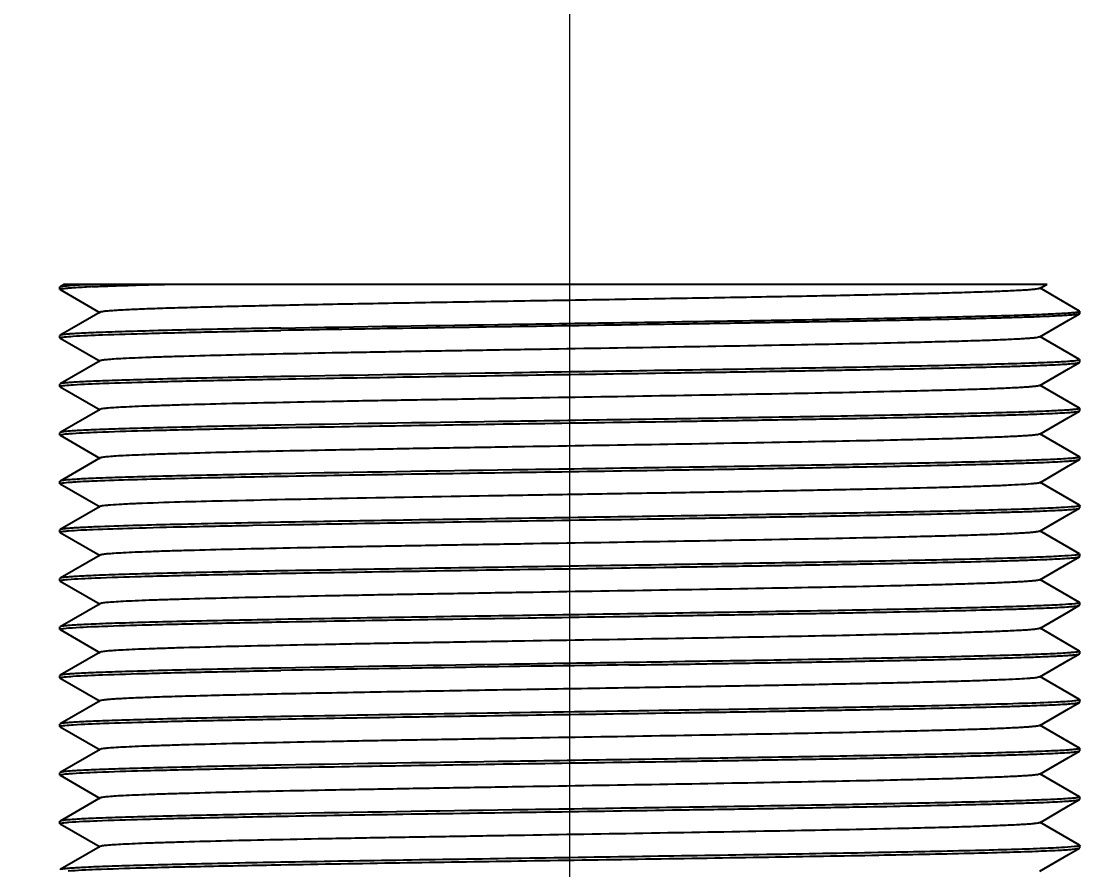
# Model space of a CAD drawing. Header units: millimetres. Extents: x 1122 to 9824, y -1894 to 216.
# Drawn here: x 9041.09 to 9062.88, y 112.26 to 129.73 of the extents above; entities that cross this region are included whole.
import ezdxf

# ---------------------------------------------------------------- set-up
doc = ezdxf.new("R2010")
doc.units = ezdxf.units.MM
doc.header["$LTSCALE"] = 40
doc.layers.add('DEF_LAYER_AXIS', color=7, linetype='Continuous')
doc.styles.add('DLB3013-CR2S_시공도$0$Daelim Dimension', font='')
doc.styles.get('DLB3013-CR2S_시공도$0$Daelim Dimension').set_extended_font_data('나눔고딕')
doc.dimstyles.new('DLB3013-CR2S_시공도$0$DEFAULT', dxfattribs={"dimscale": 2, "dimtxt": 2, "dimasz": 2, "dimexe": 0, "dimexo": 2, "dimgap": 1, "dimtad": 1, "dimdec": 1, "dimzin": 9, "dimdsep": 46, "dimtxsty": 'DLB3013-CR2S_시공도$0$Daelim Dimension', "dimcen": 0.5, "dimclrd": 252, "dimclre": 252, "dimclrt": 3, "dimadec": 1, "dimazin": 0, "dimtfac": 1, "dimtdec": 1, "dimtix": 1, "dimtmove": 0, "dimatfit": 3, "dimfxl": 1, "dimtolj": 1, "dimtzin": 1, "dimlwd": 9, "dimlwe": 9, "dimarcsym": 0})

# ---------------------------------------------------------------- blocks, each defined once
blk = doc.blocks.new('*D12')
at = {"color": 5, "lineweight": 9, "ltscale": 0.5, "transparency": 16777216}
for p, q in [((8880.08, 106.816), (8880.08, 151.352)), ((9052.384, 106.816), (9052.384, 151.352)), ((9043.384, 149.352), (8889.08, 149.352))]:
    blk.add_line(p, q, dxfattribs=at)
at = {"color": 5, "ltscale": 0.5, "transparency": 16777216}
for points in [[(8889.08, 150.852), (8889.08, 147.852), (8880.08, 149.352)], [(9043.384, 150.852), (9043.384, 147.852), (9052.384, 149.352)]]:
    blk.add_solid(points, dxfattribs=at)
at = {"layer": 'Defpoints', "color": 0, "ltscale": 0.5, "transparency": 16777216}
for p in [(8880.08, 149.352), (8880.08, 102.816), (9052.384, 102.816)]:
    blk.add_point(p, dxfattribs=at)
at = {"color": 7, "ltscale": 0.5, "transparency": 16777216, "insert": (8966.232, 156.796), "char_height": 10, "attachment_point": 5, "style": 'DLB3013-CR2S_시공도$0$Daelim Dimension'}
blk.add_mtext('\\A1;150~210', dxfattribs=at)

msp = doc.modelspace()

# ---------------------------------------------------------------- linework, layer by layer
at = {"color": 7, "linetype": 'Continuous'}
for p, q in [((9041.884, 124.258), (9041.888, 124.263)), ((9041.981, 124.316), (9041.888, 124.263)), ((9041.981, 124.316), (9062.209, 124.316)), ((9062.058, 124.229), (9062.209, 124.316)), ((9041.888, 124.204), (9041.884, 124.208)), ((9041.888, 124.204), (9042.711, 123.729)), ((9062.881, 123.763), (9062.058, 124.238)), ((9042.711, 123.738), (9042.13, 123.402)), ((9062.653, 123.573), (9062.881, 123.704)), ((9062.884, 123.758), (9062.881, 123.763)), ((9062.884, 123.708), (9062.881, 123.704)), ((9062.884, 123.757), (9062.884, 123.758)), ((9062.884, 123.757), (9062.884, 123.757)), ((9042.13, 123.402), (9041.888, 123.263)), ((9062.058, 123.229), (9062.653, 123.573)), ((9041.888, 123.263), (9041.884, 123.258)), ((9041.888, 123.204), (9041.884, 123.208)), ((9041.888, 123.204), (9042.711, 122.729)), ((9062.881, 122.763), (9062.058, 123.238)), ((9042.711, 122.738), (9041.888, 122.263)), ((9062.881, 122.763), (9062.884, 122.758)), ((9062.884, 122.758), (9062.884, 122.757)), ((9062.884, 122.757), (9062.884, 122.757)), ((9062.058, 122.229), (9062.653, 122.573)), ((9062.653, 122.573), (9062.881, 122.704)), ((9062.881, 122.704), (9062.884, 122.708)), ((9041.888, 122.263), (9041.884, 122.258)), ((9041.888, 122.204), (9041.884, 122.208)), ((9041.888, 122.204), (9042.711, 121.729)), ((9062.881, 121.763), (9062.058, 122.238)), ((9042.711, 121.738), (9041.888, 121.263)), ((9062.653, 121.573), (9062.881, 121.704)), ((9062.881, 121.763), (9062.884, 121.758)), ((9062.881, 121.704), (9062.884, 121.708)), ((9062.884, 121.758), (9062.884, 121.757)), ((9062.884, 121.757), (9062.884, 121.757)), ((9062.058, 121.229), (9062.653, 121.573)), ((9041.888, 121.263), (9041.884, 121.258)), ((9041.884, 121.208), (9041.885, 121.21)), ((9041.888, 121.204), (9041.884, 121.208)), ((9041.885, 121.21), (9041.885, 121.21)), ((9041.888, 121.204), (9042.711, 120.729)), ((9062.881, 120.763), (9062.058, 121.238)), ((9062.881, 120.763), (9062.884, 120.758)), ((9062.884, 120.758), (9062.884, 120.757)), ((9062.884, 120.757), (9062.884, 120.757)), ((9042.711, 120.738), (9041.888, 120.263)), ((9062.058, 120.229), (9062.653, 120.573)), ((9062.653, 120.573), (9062.881, 120.704)), ((9062.881, 120.704), (9062.884, 120.708)), ((9041.888, 120.263), (9041.884, 120.258)), ((9041.888, 120.204), (9041.884, 120.208)), ((9041.888, 120.204), (9042.711, 119.729)), ((9062.881, 119.763), (9062.058, 120.238)), ((9042.711, 119.738), (9041.888, 119.263)), ((9062.653, 119.573), (9062.881, 119.704)), ((9062.881, 119.763), (9062.884, 119.758)), ((9062.881, 119.704), (9062.884, 119.708)), ((9062.058, 119.229), (9062.653, 119.573)), ((9041.888, 119.263), (9041.884, 119.258)), ((9045.856, 119.352), (9046.437, 119.363)), ((9062.881, 118.763), (9062.058, 119.238)), ((9041.884, 119.208), (9041.885, 119.21)), ((9041.888, 119.204), (9041.884, 119.208)), ((9041.885, 119.21), (9041.885, 119.21)), ((9041.888, 119.204), (9042.711, 118.729)), ((9042.711, 118.738), (9041.888, 118.263)), ((9062.653, 118.573), (9062.881, 118.704)), ((9062.881, 118.763), (9062.884, 118.758)), ((9062.881, 118.704), (9062.884, 118.708)), ((9062.058, 118.229), (9062.653, 118.573)), ((9041.888, 118.263), (9041.884, 118.258)), ((9041.888, 118.204), (9041.884, 118.208)), ((9041.885, 118.21), (9041.885, 118.211)), ((9041.888, 118.204), (9042.711, 117.729)), ((9062.881, 117.763), (9062.058, 118.238)), ((9042.711, 117.738), (9041.888, 117.263)), ((9062.653, 117.573), (9062.881, 117.704)), ((9062.881, 117.763), (9062.884, 117.758)), ((9062.881, 117.704), (9062.884, 117.708)), ((9062.058, 117.229), (9062.653, 117.573)), ((9041.888, 117.263), (9041.884, 117.258)), ((9041.888, 117.204), (9041.884, 117.208)), ((9041.888, 117.204), (9042.711, 116.729)), ((9062.881, 116.763), (9062.058, 117.238)), ((9042.711, 116.738), (9041.888, 116.263)), ((9062.653, 116.573), (9062.881, 116.704)), ((9062.881, 116.763), (9062.884, 116.758)), ((9062.881, 116.704), (9062.884, 116.708)), ((9062.884, 116.758), (9062.884, 116.757)), ((9062.884, 116.757), (9062.884, 116.757)), ((9062.058, 116.229), (9062.653, 116.573)), ((9041.888, 116.263), (9041.884, 116.258)), ((9041.888, 116.204), (9041.884, 116.208)), ((9041.888, 116.204), (9042.711, 115.729)), ((9062.881, 115.763), (9062.058, 116.238)), ((9062.881, 115.763), (9062.884, 115.758)), ((9042.711, 115.738), (9041.888, 115.263)), ((9062.058, 115.229), (9062.653, 115.573)), ((9062.653, 115.573), (9062.881, 115.704)), ((9062.881, 115.704), (9062.884, 115.708)), ((9041.888, 115.263), (9041.884, 115.258)), ((9041.888, 115.204), (9041.884, 115.208)), ((9041.888, 115.204), (9042.711, 114.729)), ((9062.881, 114.763), (9062.058, 115.238)), ((9042.711, 114.738), (9041.888, 114.263)), ((9062.653, 114.573), (9062.881, 114.704)), ((9062.881, 114.763), (9062.884, 114.758)), ((9062.881, 114.704), (9062.884, 114.708)), ((9062.884, 114.758), (9062.884, 114.757)), ((9062.884, 114.757), (9062.884, 114.757)), ((9062.058, 114.229), (9062.653, 114.573)), ((9041.888, 114.263), (9041.884, 114.258)), ((9062.881, 113.763), (9062.058, 114.238)), ((9041.884, 114.208), (9041.885, 114.21)), ((9041.888, 114.204), (9041.884, 114.208)), ((9041.885, 114.21), (9041.885, 114.21)), ((9041.888, 114.204), (9042.711, 113.729)), ((9042.711, 113.738), (9041.888, 113.263)), ((9062.058, 113.229), (9062.653, 113.573)), ((9062.653, 113.573), (9062.881, 113.704)), ((9062.881, 113.763), (9062.884, 113.758)), ((9062.882, 113.755), (9062.881, 113.754)), ((9062.881, 113.704), (9062.884, 113.708)), ((9041.888, 113.263), (9041.884, 113.258)), ((9041.884, 113.208), (9041.885, 113.21)), ((9041.888, 113.204), (9041.884, 113.208)), ((9041.885, 113.21), (9041.885, 113.21)), ((9041.888, 113.204), (9042.711, 112.729)), ((9062.881, 112.763), (9062.058, 113.238)), ((9042.711, 112.738), (9041.888, 112.263)), ((9062.653, 112.573), (9062.881, 112.704)), ((9062.736, 112.682), (9062.881, 112.704)), ((9062.881, 112.763), (9062.884, 112.758)), ((9062.881, 112.704), (9062.884, 112.708)), ((9062.058, 112.229), (9062.653, 112.573)), ((9041.888, 112.263), (9041.884, 112.258))]:
    msp.add_line(p, q, dxfattribs=at)
for centre, radius, start, end in [((9043.711, 97.327), 26.963, 92.4689, 92.7153), ((9080.261, -1778.808), 1895.473, 90.805971, 91.022469), ((9104.433, -3294.562), 3410.468, 90.854057, 90.974382)]:
    msp.add_arc(centre, radius, start, end, dxfattribs=at)
for points, knots in [([(9041.888, 124.263), (9041.894, 124.266), (9041.915, 124.271), (9041.954, 124.277), (9042.013, 124.283), (9042.127, 124.293), (9042.315, 124.305), (9042.478, 124.312), (9042.571, 124.316)], [0, 0, 0, 0, 0.032065, 0.090565, 0.175884, 0.288073, 0.592111, 1, 1, 1, 1]), ([(9042.005, 124.233), (9042.031, 124.235), (9042.174, 124.247), (9042.317, 124.255), (9042.434, 124.26)], [0, 0, 0, 0, 0.183303, 1, 1, 1, 1]), ([(9042.55, 124.265), (9042.658, 124.27), (9043.21, 124.291), (9043.762, 124.306), (9044.205, 124.316)], [0, 0, 0, 0, 0.196507, 1, 1, 1, 1]), ([(9041.884, 124.208), (9041.884, 124.212), (9041.898, 124.217), (9041.918, 124.222), (9041.958, 124.228), (9041.988, 124.231), (9042.005, 124.233)], [0, 0, 0, 0, 0.077932, 0.26649, 0.573478, 1, 1, 1, 1]), ([(9062.058, 124.229), (9062.05, 124.225), (9062.026, 124.22), (9061.979, 124.212), (9061.91, 124.205), (9061.819, 124.197), (9061.705, 124.19), (9061.511, 124.179), (9061.217, 124.166), (9060.802, 124.151), (9060.309, 124.136), (9059.743, 124.121), (9059.108, 124.105), (9058.411, 124.09), (9057.376, 124.069), (9055.979, 124.044), (9054.216, 124.013), (9052.384, 123.983), (9050.553, 123.953), (9048.79, 123.923), (9047.393, 123.897), (9046.358, 123.877), (9045.661, 123.861), (9045.026, 123.846), (9044.46, 123.831), (9043.967, 123.816), (9043.552, 123.801), (9043.257, 123.788), (9043.064, 123.777), (9042.95, 123.769), (9042.859, 123.762), (9042.79, 123.755), (9042.743, 123.747), (9042.719, 123.742), (9042.711, 123.738)], [0, 0, 0, 0, 0.001325, 0.003782, 0.007381, 0.012116, 0.017981, 0.024965, 0.042217, 0.063714, 0.08926, 0.118616, 0.151512, 0.187642, 0.226672, 0.311955, 0.404203, 0.500001, 0.595798, 0.688046, 0.773329, 0.81236, 0.848488, 0.881385, 0.91074, 0.936287, 0.957783, 0.975036, 0.982019, 0.987883, 0.99262, 0.996219, 0.998675, 1, 1, 1, 1]), ([(9046.437, 123.413), (9048.026, 123.442), (9050.47, 123.479), (9053.74, 123.529), (9056.172, 123.567), (9058.378, 123.604), (9060.227, 123.641), (9061.491, 123.673), (9062.244, 123.702), (9062.526, 123.716), (9062.643, 123.724)], [0, 0, 0, 0, 0.294141, 0.452306, 0.605382, 0.74425, 0.860635, 0.947608, 0.978369, 1, 1, 1, 1]), ([(9062.881, 123.704), (9062.876, 123.701), (9062.862, 123.698), (9062.818, 123.689), (9062.734, 123.681), (9062.599, 123.671), (9062.417, 123.66), (9062.19, 123.65), (9061.92, 123.639), (9061.606, 123.629), (9061.106, 123.614), (9060.387, 123.596), (9059.418, 123.575), (9058.324, 123.554), (9057.122, 123.533), (9055.836, 123.511), (9054.018, 123.483), (9051.714, 123.448), (9049.026, 123.407), (9047.273, 123.378), (9046.437, 123.363)], [0, 0, 0, 0, 0.000976, 0.002646, 0.008103, 0.016379, 0.027448, 0.041261, 0.057755, 0.076862, 0.098492, 0.148926, 0.208154, 0.275114, 0.348601, 0.427295, 0.509784, 0.68017, 0.847561, 1, 1, 1, 1]), ([(9062.643, 123.724), (9062.677, 123.727), (9062.735, 123.731), (9062.809, 123.739), (9062.854, 123.745), (9062.876, 123.752), (9062.883, 123.755), (9062.884, 123.757)], [0, 0, 0, 0, 0.415717, 0.720508, 0.914269, 0.970013, 1, 1, 1, 1]), ([(9046.437, 123.413), (9046.112, 123.407), (9045.493, 123.395), (9044.618, 123.376), (9043.849, 123.358), (9043.2, 123.339), (9042.736, 123.324), (9042.431, 123.31), (9042.254, 123.301), (9042.112, 123.292), (9042.005, 123.284), (9041.935, 123.274), (9041.898, 123.268), (9041.888, 123.263)], [0, 0, 0, 0, 0.214271, 0.407624, 0.577142, 0.720563, 0.835933, 0.882566, 0.921624, 0.952969, 0.976496, 0.992162, 1, 1, 1, 1]), ([(9041.884, 123.208), (9041.884, 123.209), (9041.886, 123.213), (9041.891, 123.214), (9041.894, 123.215)], [0, 0, 0, 0, 0.149503, 1, 1, 1, 1]), ([(9041.894, 123.215), (9041.904, 123.219), (9041.932, 123.224), (9042.018, 123.235), (9042.094, 123.24), (9042.151, 123.244)], [0, 0, 0, 0, 0.124398, 0.332463, 1, 1, 1, 1]), ([(9042.151, 123.244), (9042.354, 123.258), (9042.871, 123.279), (9043.802, 123.307), (9045.027, 123.336), (9045.939, 123.353), (9046.437, 123.363)], [0, 0, 0, 0, 0.142462, 0.362034, 0.65119, 1, 1, 1, 1]), ([(9062.058, 123.229), (9062.05, 123.225), (9062.026, 123.22), (9061.979, 123.212), (9061.91, 123.205), (9061.819, 123.197), (9061.705, 123.19), (9061.511, 123.179), (9061.217, 123.166), (9060.802, 123.151), (9060.309, 123.136), (9059.743, 123.121), (9058.588, 123.093), (9056.746, 123.057), (9054.187, 123.013), (9051.922, 122.976), (9050.091, 122.945), (9048.77, 122.923), (9047.525, 122.9), (9046.381, 122.877), (9045.362, 122.855), (9044.602, 122.835), (9044.072, 122.819), (9043.738, 122.808), (9043.449, 122.796), (9043.207, 122.785), (9043.013, 122.774), (9042.868, 122.763), (9042.778, 122.754), (9042.731, 122.745), (9042.716, 122.741), (9042.711, 122.738)], [0, 0, 0, 0, 0.001326, 0.003781, 0.007379, 0.012117, 0.017982, 0.024963, 0.042217, 0.063713, 0.089259, 0.118615, 0.151511, 0.268235, 0.404201, 0.54812, 0.619327, 0.688044, 0.752838, 0.812356, 0.865357, 0.910739, 0.930267, 0.947552, 0.962499, 0.975032, 0.98509, 0.992617, 0.997584, 0.999108, 1, 1, 1, 1]), ([(9062.671, 122.726), (9062.559, 122.718), (9062.284, 122.703), (9061.544, 122.675), (9060.289, 122.643), (9058.444, 122.605), (9056.233, 122.568), (9053.79, 122.53), (9050.498, 122.48), (9048.037, 122.442), (9046.437, 122.413)], [0, 0, 0, 0, 0.020775, 0.050821, 0.136805, 0.25279, 0.391777, 0.54536, 0.704282, 1, 1, 1, 1]), ([(9062.884, 122.757), (9062.88, 122.751), (9062.857, 122.748), (9062.818, 122.739), (9062.752, 122.733), (9062.701, 122.728), (9062.671, 122.726)], [0, 0, 0, 0, 0.088133, 0.28295, 0.586881, 1, 1, 1, 1]), ([(9046.437, 122.363), (9047.273, 122.378), (9049.026, 122.407), (9051.714, 122.448), (9054.018, 122.483), (9055.836, 122.511), (9057.122, 122.533), (9058.324, 122.554), (9059.418, 122.575), (9060.387, 122.596), (9061.106, 122.614), (9061.606, 122.629), (9061.92, 122.639), (9062.19, 122.65), (9062.417, 122.66), (9062.599, 122.671), (9062.734, 122.681), (9062.818, 122.689), (9062.862, 122.698), (9062.876, 122.702), (9062.881, 122.704)], [0, 0, 0, 0, 0.152437, 0.319826, 0.490204, 0.572691, 0.651387, 0.724879, 0.791841, 0.851068, 0.901502, 0.923131, 0.942239, 0.958735, 0.972548, 0.98362, 0.991897, 0.997352, 0.999023, 1, 1, 1, 1]), ([(9046.437, 122.413), (9046.112, 122.407), (9045.493, 122.395), (9044.618, 122.376), (9043.849, 122.358), (9043.2, 122.339), (9042.736, 122.324), (9042.431, 122.31), (9042.254, 122.301), (9042.112, 122.292), (9042.005, 122.284), (9041.935, 122.274), (9041.898, 122.268), (9041.888, 122.263)], [0, 0, 0, 0, 0.214273, 0.407623, 0.577136, 0.720558, 0.835928, 0.882562, 0.921622, 0.952967, 0.976495, 0.992162, 1, 1, 1, 1]), ([(9042.164, 122.245), (9042.369, 122.259), (9042.887, 122.28), (9043.817, 122.308), (9045.036, 122.336), (9045.942, 122.353), (9046.437, 122.363)], [0, 0, 0, 0, 0.143927, 0.363907, 0.652516, 1, 1, 1, 1]), ([(9041.884, 122.208), (9041.884, 122.209), (9041.887, 122.214), (9041.892, 122.215), (9041.896, 122.216)], [0, 0, 0, 0, 0.139763, 1, 1, 1, 1]), ([(9041.896, 122.216), (9041.907, 122.219), (9041.938, 122.225), (9042.027, 122.236), (9042.105, 122.241), (9042.164, 122.245)], [0, 0, 0, 0, 0.129081, 0.338783, 1, 1, 1, 1]), ([(9062.058, 122.229), (9062.05, 122.225), (9062.026, 122.22), (9061.979, 122.212), (9061.91, 122.205), (9061.819, 122.197), (9061.705, 122.19), (9061.511, 122.179), (9061.217, 122.166), (9060.802, 122.151), (9060.309, 122.136), (9059.743, 122.121), (9058.588, 122.093), (9056.746, 122.057), (9054.187, 122.013), (9051.922, 121.976), (9050.091, 121.945), (9048.77, 121.923), (9047.525, 121.9), (9046.381, 121.877), (9045.362, 121.855), (9044.602, 121.835), (9044.072, 121.819), (9043.738, 121.808), (9043.449, 121.796), (9043.207, 121.785), (9043.013, 121.774), (9042.868, 121.763), (9042.778, 121.754), (9042.731, 121.745), (9042.716, 121.741), (9042.711, 121.738)], [0, 0, 0, 0, 0.001328, 0.003784, 0.007381, 0.012116, 0.017984, 0.024967, 0.042217, 0.063716, 0.089259, 0.118617, 0.151512, 0.268238, 0.404203, 0.548122, 0.619329, 0.688046, 0.752839, 0.812358, 0.865361, 0.91074, 0.93027, 0.947552, 0.962501, 0.975035, 0.985089, 0.99262, 0.997587, 0.999108, 1, 1, 1, 1]), ([(9062.654, 121.725), (9062.539, 121.717), (9062.259, 121.702), (9061.511, 121.674), (9060.25, 121.642), (9058.402, 121.604), (9056.194, 121.567), (9053.758, 121.529), (9050.48, 121.48), (9048.03, 121.442), (9046.437, 121.413)], [0, 0, 0, 0, 0.021316, 0.051815, 0.138424, 0.254664, 0.393581, 0.546844, 0.705281, 1, 1, 1, 1]), ([(9046.437, 121.363), (9047.273, 121.378), (9049.026, 121.407), (9051.714, 121.448), (9054.018, 121.483), (9055.836, 121.511), (9057.122, 121.533), (9058.324, 121.554), (9059.418, 121.575), (9060.387, 121.596), (9061.106, 121.614), (9061.606, 121.629), (9061.92, 121.639), (9062.19, 121.65), (9062.417, 121.66), (9062.599, 121.671), (9062.734, 121.681), (9062.818, 121.689), (9062.862, 121.698), (9062.876, 121.702), (9062.881, 121.704)], [0, 0, 0, 0, 0.152438, 0.319824, 0.490206, 0.572694, 0.651389, 0.72488, 0.79184, 0.851066, 0.9015, 0.92313, 0.942239, 0.958734, 0.972548, 0.98362, 0.991896, 0.997352, 0.999023, 1, 1, 1, 1]), ([(9062.884, 121.757), (9062.883, 121.755), (9062.876, 121.752), (9062.855, 121.746), (9062.812, 121.739), (9062.742, 121.732), (9062.686, 121.727), (9062.654, 121.725)], [0, 0, 0, 0, 0.030573, 0.086716, 0.280744, 0.58518, 1, 1, 1, 1]), ([(9046.437, 121.413), (9046.112, 121.407), (9045.493, 121.395), (9044.618, 121.376), (9043.849, 121.358), (9043.2, 121.339), (9042.736, 121.324), (9042.431, 121.31), (9042.254, 121.301), (9042.112, 121.292), (9042.005, 121.284), (9041.935, 121.274), (9041.898, 121.268), (9041.888, 121.263)], [0, 0, 0, 0, 0.214277, 0.407628, 0.577137, 0.720556, 0.835925, 0.88256, 0.921621, 0.952965, 0.976494, 0.992163, 1, 1, 1, 1]), ([(9041.885, 121.21), (9041.889, 121.215), (9041.909, 121.219), (9041.944, 121.226), (9042.003, 121.232), (9042.048, 121.237), (9042.074, 121.239)], [0, 0, 0, 0, 0.091635, 0.287528, 0.590248, 1, 1, 1, 1]), ([(9042.074, 121.239), (9042.266, 121.254), (9042.774, 121.276), (9043.709, 121.305), (9044.97, 121.334), (9045.917, 121.353), (9046.437, 121.363)], [0, 0, 0, 0, 0.132703, 0.34951, 0.642291, 1, 1, 1, 1]), ([(9062.058, 121.229), (9062.05, 121.225), (9062.026, 121.22), (9061.979, 121.212), (9061.91, 121.205), (9061.819, 121.197), (9061.705, 121.19), (9061.511, 121.179), (9061.217, 121.166), (9060.802, 121.151), (9060.309, 121.136), (9059.743, 121.121), (9058.588, 121.093), (9056.746, 121.057), (9054.187, 121.013), (9051.922, 120.976), (9050.091, 120.945), (9048.77, 120.923), (9047.525, 120.9), (9046.381, 120.877), (9045.362, 120.855), (9044.602, 120.835), (9044.072, 120.819), (9043.738, 120.808), (9043.449, 120.796), (9043.207, 120.785), (9043.013, 120.774), (9042.868, 120.763), (9042.778, 120.754), (9042.731, 120.745), (9042.716, 120.741), (9042.711, 120.738)], [0, 0, 0, 0, 0.001325, 0.003782, 0.007381, 0.012117, 0.017981, 0.024965, 0.042217, 0.063714, 0.08926, 0.118615, 0.151512, 0.268236, 0.404202, 0.548121, 0.619328, 0.688045, 0.752839, 0.812358, 0.865359, 0.910739, 0.930269, 0.947553, 0.962499, 0.975034, 0.98509, 0.992617, 0.997587, 0.999109, 1, 1, 1, 1]), ([(9062.884, 120.757), (9062.883, 120.755), (9062.876, 120.752), (9062.854, 120.745), (9062.807, 120.739), (9062.731, 120.731), (9062.671, 120.726), (9062.636, 120.724)], [0, 0, 0, 0, 0.029507, 0.084898, 0.278391, 0.583468, 1, 1, 1, 1]), ([(9062.636, 120.724), (9062.518, 120.715), (9062.234, 120.701), (9061.478, 120.673), (9060.212, 120.641), (9058.362, 120.604), (9056.157, 120.566), (9053.729, 120.529), (9050.463, 120.479), (9048.023, 120.442), (9046.437, 120.413)], [0, 0, 0, 0, 0.021833, 0.052763, 0.139965, 0.256442, 0.395288, 0.548245, 0.706228, 1, 1, 1, 1]), ([(9046.437, 120.363), (9047.273, 120.378), (9049.026, 120.407), (9051.714, 120.448), (9054.018, 120.483), (9055.836, 120.511), (9057.122, 120.533), (9058.324, 120.554), (9059.418, 120.575), (9060.387, 120.596), (9061.106, 120.614), (9061.606, 120.629), (9061.92, 120.639), (9062.19, 120.65), (9062.417, 120.66), (9062.599, 120.671), (9062.734, 120.681), (9062.818, 120.689), (9062.862, 120.698), (9062.876, 120.702), (9062.881, 120.704)], [0, 0, 0, 0, 0.152436, 0.319827, 0.490214, 0.572702, 0.651398, 0.724884, 0.791843, 0.851072, 0.901506, 0.923137, 0.942242, 0.95874, 0.972552, 0.98362, 0.9919, 0.997355, 0.999024, 1, 1, 1, 1]), ([(9046.437, 120.413), (9046.112, 120.407), (9045.493, 120.395), (9044.618, 120.376), (9043.849, 120.358), (9043.2, 120.339), (9042.736, 120.324), (9042.431, 120.31), (9042.254, 120.301), (9042.112, 120.292), (9042.005, 120.284), (9041.935, 120.274), (9041.898, 120.268), (9041.888, 120.263)], [0, 0, 0, 0, 0.21426, 0.407634, 0.57715, 0.720559, 0.835928, 0.882561, 0.921616, 0.952967, 0.976497, 0.992158, 1, 1, 1, 1]), ([(9042.714, 120.272), (9043.225, 120.292), (9044.467, 120.324), (9045.708, 120.349), (9046.437, 120.363)], [0, 0, 0, 0, 0.41237, 1, 1, 1, 1]), ([(9041.884, 120.208), (9041.884, 120.209), (9041.886, 120.212), (9041.89, 120.214), (9041.893, 120.215)], [0, 0, 0, 0, 0.155699, 1, 1, 1, 1]), ([(9041.893, 120.215), (9041.902, 120.218), (9041.929, 120.223), (9042.01, 120.234), (9042.082, 120.24), (9042.137, 120.243)], [0, 0, 0, 0, 0.12231, 0.329568, 1, 1, 1, 1]), ([(9042.137, 120.243), (9042.175, 120.246), (9042.367, 120.258), (9042.559, 120.266), (9042.714, 120.272)], [0, 0, 0, 0, 0.197207, 1, 1, 1, 1]), ([(9062.058, 120.229), (9062.052, 120.225), (9062.032, 120.221), (9061.994, 120.214), (9061.939, 120.208), (9061.832, 120.198), (9061.655, 120.187), (9061.394, 120.173), (9061.067, 120.16), (9060.679, 120.147), (9060.231, 120.134), (9059.524, 120.115), (9058.519, 120.092), (9057.188, 120.066), (9055.72, 120.039), (9054.155, 120.013), (9052.54, 119.986), (9050.419, 119.951), (9047.983, 119.91), (9045.505, 119.859), (9044.059, 119.822), (9043.472, 119.797)], [0, 0, 0, 0, 0.001154, 0.003214, 0.006192, 0.010091, 0.020621, 0.034732, 0.052331, 0.073288, 0.097457, 0.124663, 0.187387, 0.259662, 0.339417, 0.424365, 0.512072, 0.600021, 0.766625, 0.905207, 1, 1, 1, 1]), ([(9043.472, 119.797), (9043.368, 119.793), (9043.187, 119.784), (9042.977, 119.772), (9042.85, 119.761), (9042.785, 119.754), (9042.741, 119.747), (9042.718, 119.742), (9042.711, 119.738)], [0, 0, 0, 0, 0.40771, 0.711991, 0.824252, 0.909609, 0.96808, 1, 1, 1, 1]), ([(9062.775, 119.735), (9062.684, 119.726), (9062.447, 119.711), (9062.012, 119.692), (9061.423, 119.673), (9060.358, 119.644), (9058.731, 119.611), (9056.501, 119.572), (9054.007, 119.533), (9051.41, 119.494), (9048.875, 119.455), (9047.224, 119.427), (9046.437, 119.413)], [0, 0, 0, 0, 0.01684, 0.0436, 0.079859, 0.125042, 0.239145, 0.378624, 0.534559, 0.696984, 0.855502, 1, 1, 1, 1]), ([(9046.437, 119.363), (9047.273, 119.378), (9049.026, 119.407), (9051.714, 119.448), (9054.018, 119.483), (9055.836, 119.511), (9057.122, 119.533), (9058.324, 119.554), (9059.418, 119.575), (9060.387, 119.596), (9061.106, 119.614), (9061.606, 119.629), (9061.92, 119.639), (9062.19, 119.65), (9062.417, 119.66), (9062.599, 119.671), (9062.734, 119.681), (9062.818, 119.689), (9062.862, 119.698), (9062.876, 119.702), (9062.881, 119.704)], [0, 0, 0, 0, 0.152436, 0.319831, 0.490219, 0.572707, 0.651401, 0.724886, 0.791846, 0.851076, 0.901509, 0.923139, 0.942244, 0.958741, 0.972554, 0.983621, 0.9919, 0.997355, 0.999024, 1, 1, 1, 1]), ([(9062.884, 119.758), (9062.884, 119.755), (9062.872, 119.75), (9062.854, 119.746), (9062.818, 119.74), (9062.791, 119.737), (9062.775, 119.735)], [0, 0, 0, 0, 0.079012, 0.267495, 0.574052, 1, 1, 1, 1]), ([(9041.885, 119.21), (9041.889, 119.215), (9041.907, 119.219), (9041.941, 119.226), (9041.995, 119.232), (9042.037, 119.236), (9042.061, 119.238)], [0, 0, 0, 0, 0.093912, 0.290525, 0.592462, 1, 1, 1, 1]), ([(9042.714, 119.322), (9042.601, 119.318), (9042.442, 119.311), (9042.245, 119.3), (9042.13, 119.293), (9042.037, 119.286), (9041.967, 119.279), (9041.92, 119.272), (9041.895, 119.267), (9041.888, 119.263)], [0, 0, 0, 0, 0.409784, 0.5756, 0.714732, 0.826801, 0.911674, 0.969317, 1, 1, 1, 1]), ([(9042.061, 119.238), (9042.23, 119.252), (9042.672, 119.272), (9043.483, 119.299), (9044.579, 119.326), (9045.402, 119.343), (9045.856, 119.352)], [0, 0, 0, 0, 0.133608, 0.349781, 0.641613, 1, 1, 1, 1]), ([(9062.058, 119.229), (9062.05, 119.225), (9062.026, 119.22), (9061.979, 119.212), (9061.91, 119.205), (9061.819, 119.197), (9061.705, 119.19), (9061.511, 119.179), (9061.217, 119.166), (9060.802, 119.151), (9060.309, 119.136), (9059.743, 119.121), (9058.588, 119.093), (9056.746, 119.057), (9054.187, 119.013), (9051.922, 118.976), (9050.091, 118.945), (9048.77, 118.923), (9047.525, 118.9), (9046.381, 118.877), (9045.362, 118.855), (9044.602, 118.835), (9044.072, 118.819), (9043.738, 118.808), (9043.449, 118.796), (9043.207, 118.785), (9043.013, 118.774), (9042.868, 118.763), (9042.778, 118.754), (9042.731, 118.745), (9042.716, 118.741), (9042.711, 118.738)], [0, 0, 0, 0, 0.001328, 0.003785, 0.007382, 0.012117, 0.017983, 0.024967, 0.042217, 0.063716, 0.08926, 0.118617, 0.151512, 0.268238, 0.404203, 0.548122, 0.619329, 0.688046, 0.752839, 0.812358, 0.86536, 0.910739, 0.930271, 0.947553, 0.9625, 0.975035, 0.98509, 0.992619, 0.997588, 0.999109, 1, 1, 1, 1]), ([(9046.437, 119.413), (9045.708, 119.399), (9044.467, 119.374), (9043.225, 119.342), (9042.714, 119.322)], [0, 0, 0, 0, 0.58763, 1, 1, 1, 1]), ([(9062.78, 118.736), (9062.69, 118.726), (9062.455, 118.712), (9062.024, 118.692), (9061.437, 118.673), (9060.374, 118.645), (9058.748, 118.611), (9056.516, 118.572), (9054.02, 118.533), (9051.418, 118.494), (9048.879, 118.455), (9047.226, 118.427), (9046.437, 118.413)], [0, 0, 0, 0, 0.0166, 0.043159, 0.079257, 0.124321, 0.238309, 0.377815, 0.533892, 0.696532, 0.855291, 1, 1, 1, 1]), ([(9046.437, 118.363), (9047.273, 118.378), (9049.026, 118.407), (9051.714, 118.448), (9054.018, 118.483), (9055.836, 118.512), (9057.123, 118.533), (9058.324, 118.554), (9059.419, 118.575), (9060.387, 118.596), (9061.106, 118.614), (9061.606, 118.629), (9061.92, 118.639), (9062.19, 118.65), (9062.417, 118.66), (9062.599, 118.671), (9062.734, 118.681), (9062.818, 118.689), (9062.862, 118.698), (9062.876, 118.702), (9062.881, 118.704)], [0, 0, 0, 0, 0.152438, 0.319838, 0.490226, 0.572712, 0.651404, 0.724891, 0.791851, 0.851081, 0.901512, 0.923143, 0.942246, 0.958742, 0.972555, 0.983621, 0.9919, 0.997355, 0.999024, 1, 1, 1, 1]), ([(9062.884, 118.758), (9062.884, 118.755), (9062.873, 118.75), (9062.855, 118.746), (9062.821, 118.741), (9062.795, 118.738), (9062.78, 118.736)], [0, 0, 0, 0, 0.079802, 0.268389, 0.574655, 1, 1, 1, 1]), ([(9046.437, 118.413), (9046.112, 118.407), (9045.493, 118.395), (9044.618, 118.376), (9043.849, 118.358), (9043.2, 118.339), (9042.736, 118.324), (9042.431, 118.31), (9042.254, 118.301), (9042.112, 118.292), (9042.005, 118.284), (9041.935, 118.274), (9041.898, 118.268), (9041.888, 118.263)], [0, 0, 0, 0, 0.214256, 0.407632, 0.577153, 0.720566, 0.835937, 0.882569, 0.921622, 0.95297, 0.976499, 0.992159, 1, 1, 1, 1]), ([(9042.045, 118.236), (9042.233, 118.253), (9042.737, 118.274), (9043.671, 118.304), (9044.947, 118.334), (9045.908, 118.353), (9046.437, 118.363)], [0, 0, 0, 0, 0.128455, 0.344066, 0.638429, 1, 1, 1, 1]), ([(9041.884, 118.208), (9041.884, 118.209), (9041.885, 118.209), (9041.885, 118.21), (9041.885, 118.21)], [0, 0, 0, 0, 0.478909, 1, 1, 1, 1]), ([(9041.885, 118.211), (9041.889, 118.214), (9041.906, 118.218), (9041.936, 118.225), (9041.986, 118.231), (9042.024, 118.234), (9042.045, 118.236)], [0, 0, 0, 0, 0.09714, 0.294782, 0.595611, 1, 1, 1, 1]), ([(9062.058, 118.229), (9062.05, 118.225), (9062.026, 118.22), (9061.979, 118.212), (9061.91, 118.205), (9061.819, 118.197), (9061.705, 118.19), (9061.511, 118.179), (9061.217, 118.166), (9060.802, 118.151), (9060.309, 118.136), (9059.743, 118.121), (9058.588, 118.093), (9056.746, 118.057), (9054.187, 118.013), (9051.922, 117.976), (9050.091, 117.945), (9048.77, 117.923), (9047.525, 117.9), (9046.381, 117.877), (9045.362, 117.855), (9044.602, 117.835), (9044.072, 117.819), (9043.738, 117.808), (9043.449, 117.796), (9043.207, 117.785), (9043.013, 117.774), (9042.868, 117.763), (9042.778, 117.754), (9042.731, 117.745), (9042.716, 117.741), (9042.711, 117.738)], [0, 0, 0, 0, 0.001325, 0.003781, 0.00738, 0.012117, 0.017981, 0.024963, 0.042217, 0.063713, 0.08926, 0.118614, 0.151511, 0.268235, 0.404201, 0.548121, 0.619327, 0.688044, 0.752839, 0.812356, 0.865358, 0.910739, 0.930267, 0.947553, 0.962499, 0.975032, 0.98509, 0.992617, 0.997585, 0.999108, 1, 1, 1, 1]), ([(9062.786, 117.737), (9062.698, 117.727), (9062.466, 117.712), (9062.039, 117.693), (9061.455, 117.674), (9060.725, 117.654), (9059.86, 117.634), (9058.479, 117.606), (9056.536, 117.572), (9054.036, 117.533), (9051.43, 117.494), (9048.884, 117.455), (9047.227, 117.427), (9046.437, 117.413)], [0, 0, 0, 0, 0.016298, 0.042603, 0.078497, 0.123409, 0.176613, 0.237249, 0.376794, 0.533047, 0.695959, 0.855022, 1, 1, 1, 1]), ([(9046.437, 117.363), (9047.273, 117.378), (9049.026, 117.407), (9051.714, 117.448), (9054.018, 117.483), (9055.836, 117.512), (9057.123, 117.533), (9058.324, 117.554), (9059.419, 117.575), (9060.387, 117.596), (9061.106, 117.614), (9061.606, 117.629), (9061.92, 117.639), (9062.19, 117.65), (9062.417, 117.66), (9062.599, 117.671), (9062.734, 117.681), (9062.818, 117.689), (9062.862, 117.698), (9062.876, 117.702), (9062.881, 117.704)], [0, 0, 0, 0, 0.152441, 0.31984, 0.490226, 0.57271, 0.651403, 0.724894, 0.791854, 0.851081, 0.901513, 0.92314, 0.942246, 0.95874, 0.972551, 0.983621, 0.991898, 0.997352, 0.999023, 1, 1, 1, 1]), ([(9062.884, 117.758), (9062.884, 117.756), (9062.874, 117.751), (9062.857, 117.747), (9062.825, 117.741), (9062.801, 117.738), (9062.786, 117.737)], [0, 0, 0, 0, 0.080652, 0.26927, 0.575213, 1, 1, 1, 1]), ([(9046.437, 117.413), (9046.112, 117.407), (9045.493, 117.395), (9044.618, 117.376), (9043.849, 117.358), (9043.2, 117.339), (9042.736, 117.324), (9042.431, 117.31), (9042.254, 117.301), (9042.112, 117.292), (9042.005, 117.284), (9041.935, 117.274), (9041.898, 117.268), (9041.888, 117.263)], [0, 0, 0, 0, 0.214252, 0.40763, 0.577153, 0.720568, 0.83594, 0.882574, 0.921625, 0.952973, 0.976503, 0.992161, 1, 1, 1, 1]), ([(9042.145, 117.244), (9042.347, 117.258), (9042.864, 117.279), (9043.795, 117.307), (9045.023, 117.335), (9045.937, 117.353), (9046.437, 117.363)], [0, 0, 0, 0, 0.141752, 0.361125, 0.650547, 1, 1, 1, 1]), ([(9041.884, 117.208), (9041.884, 117.209), (9041.886, 117.213), (9041.89, 117.214), (9041.893, 117.215)], [0, 0, 0, 0, 0.152936, 1, 1, 1, 1]), ([(9041.893, 117.215), (9041.903, 117.218), (9041.931, 117.224), (9042.014, 117.235), (9042.088, 117.24), (9042.145, 117.244)], [0, 0, 0, 0, 0.123055, 0.33064, 1, 1, 1, 1]), ([(9062.058, 117.229), (9062.05, 117.225), (9062.026, 117.22), (9061.979, 117.212), (9061.91, 117.205), (9061.819, 117.197), (9061.705, 117.19), (9061.511, 117.179), (9061.217, 117.166), (9060.802, 117.151), (9060.309, 117.136), (9059.743, 117.121), (9058.588, 117.093), (9056.746, 117.057), (9054.187, 117.013), (9051.922, 116.976), (9050.091, 116.945), (9048.77, 116.923), (9047.525, 116.9), (9046.381, 116.877), (9045.362, 116.855), (9044.602, 116.835), (9044.072, 116.819), (9043.738, 116.808), (9043.449, 116.796), (9043.207, 116.785), (9043.013, 116.774), (9042.868, 116.763), (9042.778, 116.754), (9042.731, 116.745), (9042.716, 116.741), (9042.711, 116.738)], [0, 0, 0, 0, 0.001328, 0.003783, 0.00738, 0.012116, 0.017983, 0.024966, 0.042217, 0.063715, 0.089259, 0.118617, 0.151511, 0.268237, 0.404202, 0.548121, 0.619328, 0.688046, 0.752839, 0.812357, 0.86536, 0.91074, 0.930269, 0.947552, 0.962501, 0.975034, 0.985089, 0.99262, 0.997586, 0.999107, 1, 1, 1, 1]), ([(9062.67, 116.726), (9062.558, 116.718), (9062.283, 116.703), (9061.543, 116.675), (9060.287, 116.643), (9058.442, 116.605), (9056.231, 116.567), (9053.788, 116.529), (9050.497, 116.48), (9048.037, 116.442), (9046.437, 116.413)], [0, 0, 0, 0, 0.0208, 0.050868, 0.136883, 0.25288, 0.391861, 0.545426, 0.704327, 1, 1, 1, 1]), ([(9053.598, 116.477), (9054.21, 116.486), (9055.399, 116.504), (9057.118, 116.532), (9058.685, 116.56), (9059.874, 116.584), (9060.713, 116.604), (9061.246, 116.618), (9061.708, 116.632), (9062.096, 116.646), (9062.372, 116.658), (9062.553, 116.668), (9062.658, 116.675), (9062.743, 116.682), (9062.808, 116.689), (9062.851, 116.696), (9062.874, 116.7), (9062.881, 116.704)], [0, 0, 0, 0, 0.197418, 0.384419, 0.555036, 0.703846, 0.768559, 0.826111, 0.876044, 0.917964, 0.951538, 0.965108, 0.976502, 0.985697, 0.992675, 0.997433, 1, 1, 1, 1]), ([(9062.884, 116.757), (9062.88, 116.751), (9062.857, 116.748), (9062.818, 116.739), (9062.751, 116.733), (9062.7, 116.728), (9062.67, 116.726)], [0, 0, 0, 0, 0.088032, 0.282822, 0.586789, 1, 1, 1, 1]), ([(9046.437, 116.413), (9046.112, 116.407), (9045.493, 116.395), (9044.618, 116.376), (9043.849, 116.358), (9043.2, 116.339), (9042.736, 116.324), (9042.431, 116.31), (9042.254, 116.301), (9042.112, 116.292), (9042.005, 116.284), (9041.935, 116.274), (9041.898, 116.268), (9041.888, 116.263)], [0, 0, 0, 0, 0.214272, 0.407623, 0.577139, 0.720561, 0.835931, 0.882565, 0.921624, 0.952968, 0.976495, 0.992162, 1, 1, 1, 1]), ([(9041.884, 116.208), (9041.884, 116.209), (9041.886, 116.213), (9041.891, 116.214), (9041.894, 116.215)], [0, 0, 0, 0, 0.147195, 1, 1, 1, 1]), ([(9041.894, 116.215), (9041.905, 116.219), (9041.934, 116.224), (9042.02, 116.235), (9042.096, 116.241), (9042.154, 116.245)], [0, 0, 0, 0, 0.125447, 0.333882, 1, 1, 1, 1]), ([(9042.154, 116.245), (9042.358, 116.258), (9042.875, 116.279), (9043.805, 116.308), (9045.029, 116.336), (9045.94, 116.353), (9046.437, 116.363)], [0, 0, 0, 0, 0.142815, 0.362487, 0.651509, 1, 1, 1, 1]), ([(9062.058, 116.229), (9062.051, 116.225), (9062.03, 116.22), (9061.989, 116.213), (9061.928, 116.207), (9061.811, 116.196), (9061.617, 116.184), (9061.329, 116.171), (9060.971, 116.157), (9060.544, 116.143), (9060.053, 116.129), (9059.28, 116.109), (9058.185, 116.085), (9056.742, 116.057), (9055.161, 116.029), (9054.066, 116.011), (9053.503, 116.002)], [0, 0, 0, 0, 0.002687, 0.007558, 0.014636, 0.023916, 0.04903, 0.082723, 0.124725, 0.174718, 0.232291, 0.297003, 0.445716, 0.616129, 0.802883, 1, 1, 1, 1]), ([(9053.503, 116.002), (9052.836, 115.991), (9051.514, 115.969), (9049.578, 115.937), (9048.025, 115.909), (9046.864, 115.887), (9046.076, 115.871), (9045.355, 115.854), (9044.71, 115.838), (9044.147, 115.822), (9043.673, 115.806), (9043.335, 115.792), (9043.113, 115.78), (9042.983, 115.772), (9042.879, 115.764), (9042.8, 115.756), (9042.747, 115.748), (9042.719, 115.743), (9042.711, 115.738)], [0, 0, 0, 0, 0.185448, 0.367386, 0.538044, 0.616828, 0.690108, 0.757096, 0.817077, 0.869405, 0.913521, 0.948955, 0.963297, 0.975331, 0.985033, 0.992383, 0.997365, 1, 1, 1, 1]), ([(9062.884, 115.758), (9062.884, 115.755), (9062.872, 115.75), (9062.853, 115.746), (9062.817, 115.74), (9062.79, 115.737), (9062.774, 115.735)], [0, 0, 0, 0, 0.078555, 0.266868, 0.573578, 1, 1, 1, 1]), ([(9046.437, 115.363), (9047.273, 115.378), (9049.026, 115.407), (9051.714, 115.448), (9054.018, 115.483), (9055.836, 115.511), (9057.122, 115.533), (9058.324, 115.554), (9059.418, 115.575), (9060.387, 115.596), (9061.106, 115.614), (9061.606, 115.629), (9061.92, 115.639), (9062.19, 115.65), (9062.417, 115.66), (9062.599, 115.671), (9062.734, 115.681), (9062.818, 115.689), (9062.862, 115.698), (9062.876, 115.702), (9062.881, 115.704)], [0, 0, 0, 0, 0.152437, 0.319825, 0.490203, 0.572691, 0.651387, 0.724879, 0.791841, 0.851067, 0.901501, 0.923131, 0.942239, 0.958734, 0.972547, 0.983619, 0.991896, 0.997352, 0.999023, 1, 1, 1, 1]), ([(9062.774, 115.735), (9062.646, 115.722), (9062.298, 115.704), (9061.65, 115.679), (9060.754, 115.654), (9059.634, 115.629), (9058.321, 115.604), (9056.287, 115.568), (9054.695, 115.544), (9053.598, 115.527)], [0, 0, 0, 0, 0.042208, 0.113523, 0.212056, 0.335188, 0.47964, 0.64153, 1, 1, 1, 1]), ([(9046.437, 115.413), (9046.112, 115.407), (9045.493, 115.395), (9044.618, 115.376), (9043.849, 115.358), (9043.2, 115.339), (9042.736, 115.324), (9042.431, 115.31), (9042.254, 115.301), (9042.112, 115.292), (9042.005, 115.284), (9041.935, 115.274), (9041.898, 115.268), (9041.888, 115.263)], [0, 0, 0, 0, 0.214274, 0.407624, 0.577135, 0.720557, 0.835927, 0.882561, 0.921622, 0.952967, 0.976495, 0.992162, 1, 1, 1, 1]), ([(9042.167, 115.245), (9042.372, 115.259), (9042.891, 115.28), (9043.82, 115.308), (9045.038, 115.336), (9045.943, 115.353), (9046.437, 115.363)], [0, 0, 0, 0, 0.144247, 0.364315, 0.652806, 1, 1, 1, 1]), ([(9041.884, 115.208), (9041.884, 115.209), (9041.887, 115.214), (9041.893, 115.215), (9041.897, 115.216)], [0, 0, 0, 0, 0.137584, 1, 1, 1, 1]), ([(9041.897, 115.216), (9041.908, 115.22), (9041.939, 115.225), (9042.029, 115.236), (9042.108, 115.241), (9042.167, 115.245)], [0, 0, 0, 0, 0.13023, 0.340331, 1, 1, 1, 1]), ([(9062.058, 115.229), (9062.05, 115.225), (9062.026, 115.22), (9061.979, 115.212), (9061.91, 115.205), (9061.819, 115.197), (9061.705, 115.19), (9061.511, 115.179), (9061.217, 115.166), (9060.802, 115.151), (9060.309, 115.136), (9059.743, 115.121), (9058.588, 115.093), (9056.746, 115.057), (9054.187, 115.013), (9051.922, 114.976), (9050.091, 114.945), (9048.77, 114.923), (9047.525, 114.9), (9046.381, 114.877), (9045.362, 114.855), (9044.602, 114.835), (9044.072, 114.819), (9043.738, 114.808), (9043.449, 114.796), (9043.207, 114.785), (9043.013, 114.774), (9042.868, 114.763), (9042.778, 114.754), (9042.731, 114.745), (9042.716, 114.741), (9042.711, 114.738)], [0, 0, 0, 0, 0.001326, 0.003781, 0.007379, 0.012117, 0.017982, 0.024964, 0.042217, 0.063713, 0.089259, 0.118615, 0.151511, 0.268236, 0.404201, 0.54812, 0.619327, 0.688044, 0.752838, 0.812356, 0.865358, 0.910739, 0.930267, 0.947552, 0.962499, 0.975032, 0.985089, 0.992617, 0.997584, 0.999107, 1, 1, 1, 1]), ([(9062.647, 114.724), (9062.531, 114.716), (9062.249, 114.702), (9061.499, 114.673), (9060.235, 114.641), (9058.387, 114.604), (9056.181, 114.567), (9053.747, 114.529), (9050.474, 114.48), (9048.028, 114.442), (9046.437, 114.413)], [0, 0, 0, 0, 0.021511, 0.052172, 0.139003, 0.255333, 0.394224, 0.547371, 0.705637, 1, 1, 1, 1]), ([(9046.437, 114.363), (9047.273, 114.378), (9049.026, 114.407), (9051.714, 114.448), (9054.018, 114.483), (9055.836, 114.511), (9057.122, 114.533), (9058.324, 114.554), (9059.418, 114.575), (9060.387, 114.596), (9061.106, 114.614), (9061.606, 114.629), (9061.92, 114.639), (9062.19, 114.65), (9062.417, 114.66), (9062.599, 114.671), (9062.734, 114.681), (9062.818, 114.689), (9062.862, 114.698), (9062.876, 114.702), (9062.881, 114.704)], [0, 0, 0, 0, 0.152438, 0.319824, 0.490207, 0.572695, 0.651391, 0.724881, 0.79184, 0.851066, 0.901501, 0.923131, 0.942239, 0.958735, 0.972548, 0.98362, 0.991896, 0.997352, 0.999023, 1, 1, 1, 1]), ([(9062.884, 114.757), (9062.883, 114.755), (9062.876, 114.752), (9062.855, 114.746), (9062.81, 114.739), (9062.738, 114.731), (9062.68, 114.727), (9062.647, 114.724)], [0, 0, 0, 0, 0.030162, 0.086015, 0.279835, 0.584518, 1, 1, 1, 1]), ([(9041.885, 114.21), (9041.889, 114.215), (9041.909, 114.219), (9041.944, 114.226), (9042.003, 114.232), (9042.048, 114.237), (9042.075, 114.239)], [0, 0, 0, 0, 0.091481, 0.287327, 0.5901, 1, 1, 1, 1]), ([(9046.437, 114.413), (9046.112, 114.407), (9045.493, 114.395), (9044.618, 114.376), (9043.849, 114.358), (9043.2, 114.339), (9042.736, 114.324), (9042.431, 114.31), (9042.254, 114.301), (9042.112, 114.292), (9042.005, 114.284), (9041.935, 114.274), (9041.898, 114.268), (9041.888, 114.263)], [0, 0, 0, 0, 0.214278, 0.407629, 0.577139, 0.720557, 0.835924, 0.882559, 0.921621, 0.952965, 0.976494, 0.992163, 1, 1, 1, 1]), ([(9042.075, 114.239), (9042.267, 114.254), (9042.776, 114.276), (9043.71, 114.305), (9044.971, 114.334), (9045.917, 114.353), (9046.437, 114.363)], [0, 0, 0, 0, 0.132841, 0.349687, 0.642418, 1, 1, 1, 1]), ([(9062.058, 114.229), (9062.05, 114.225), (9062.026, 114.22), (9061.979, 114.212), (9061.91, 114.205), (9061.819, 114.197), (9061.705, 114.19), (9061.511, 114.179), (9061.217, 114.166), (9060.802, 114.151), (9060.309, 114.136), (9059.743, 114.121), (9058.588, 114.093), (9056.746, 114.057), (9054.187, 114.013), (9051.922, 113.976), (9050.091, 113.945), (9048.77, 113.923), (9047.525, 113.9), (9046.381, 113.877), (9045.362, 113.855), (9044.602, 113.835), (9044.072, 113.819), (9043.738, 113.808), (9043.449, 113.796), (9043.207, 113.785), (9043.013, 113.774), (9042.868, 113.763), (9042.778, 113.754), (9042.731, 113.745), (9042.716, 113.741), (9042.711, 113.738)], [0, 0, 0, 0, 0.001328, 0.003785, 0.007381, 0.012117, 0.017984, 0.024967, 0.042217, 0.063716, 0.08926, 0.118618, 0.151512, 0.268238, 0.404203, 0.548122, 0.619329, 0.688046, 0.752839, 0.812358, 0.865361, 0.91074, 0.930271, 0.947552, 0.962501, 0.975035, 0.98509, 0.99262, 0.997587, 0.999108, 1, 1, 1, 1]), ([(9062.636, 113.724), (9062.519, 113.715), (9062.234, 113.701), (9061.479, 113.673), (9060.212, 113.641), (9058.362, 113.604), (9056.158, 113.566), (9053.729, 113.529), (9050.463, 113.479), (9048.024, 113.442), (9046.437, 113.413)], [0, 0, 0, 0, 0.02183, 0.052758, 0.139957, 0.256433, 0.395278, 0.548236, 0.706223, 1, 1, 1, 1]), ([(9046.437, 113.363), (9047.273, 113.378), (9049.026, 113.407), (9051.714, 113.448), (9054.018, 113.483), (9055.836, 113.511), (9057.122, 113.533), (9058.324, 113.554), (9059.418, 113.575), (9060.387, 113.596), (9061.106, 113.614), (9061.606, 113.629), (9061.92, 113.639), (9062.19, 113.65), (9062.417, 113.66), (9062.599, 113.671), (9062.734, 113.681), (9062.818, 113.689), (9062.862, 113.698), (9062.876, 113.702), (9062.881, 113.704)], [0, 0, 0, 0, 0.152436, 0.319828, 0.490215, 0.572704, 0.651399, 0.724885, 0.791844, 0.851073, 0.901507, 0.923138, 0.942242, 0.95874, 0.972553, 0.983621, 0.9919, 0.997355, 0.999024, 1, 1, 1, 1]), ([(9062.881, 113.754), (9062.873, 113.75), (9062.848, 113.745), (9062.799, 113.737), (9062.725, 113.73), (9062.669, 113.726), (9062.636, 113.724)], [0, 0, 0, 0, 0.106473, 0.308221, 0.60612, 1, 1, 1, 1]), ([(9062.884, 113.758), (9062.884, 113.758), (9062.884, 113.756), (9062.882, 113.755), (9062.882, 113.755)], [0, 0, 0, 0, 0.414817, 1, 1, 1, 1]), ([(9046.437, 113.413), (9046.112, 113.407), (9045.493, 113.395), (9044.618, 113.376), (9043.849, 113.358), (9043.2, 113.339), (9042.736, 113.324), (9042.431, 113.31), (9042.254, 113.301), (9042.112, 113.292), (9042.005, 113.284), (9041.935, 113.274), (9041.898, 113.268), (9041.888, 113.263)], [0, 0, 0, 0, 0.21426, 0.407635, 0.577151, 0.720561, 0.835929, 0.882561, 0.921617, 0.952967, 0.976497, 0.992158, 1, 1, 1, 1]), ([(9042.07, 113.238), (9042.261, 113.254), (9042.769, 113.275), (9043.703, 113.305), (9044.967, 113.334), (9045.915, 113.353), (9046.437, 113.363)], [0, 0, 0, 0, 0.132108, 0.34875, 0.641756, 1, 1, 1, 1]), ([(9041.885, 113.21), (9041.889, 113.215), (9041.908, 113.219), (9041.943, 113.226), (9042, 113.232), (9042.044, 113.236), (9042.07, 113.238)], [0, 0, 0, 0, 0.092372, 0.2885, 0.590968, 1, 1, 1, 1]), ([(9062.058, 113.229), (9062.05, 113.225), (9062.026, 113.22), (9061.979, 113.212), (9061.91, 113.205), (9061.819, 113.197), (9061.705, 113.19), (9061.511, 113.179), (9061.217, 113.166), (9060.802, 113.151), (9060.309, 113.136), (9059.743, 113.121), (9058.588, 113.093), (9056.746, 113.057), (9054.187, 113.013), (9051.922, 112.976), (9050.091, 112.945), (9048.77, 112.923), (9047.525, 112.9), (9046.381, 112.877), (9045.362, 112.855), (9044.602, 112.835), (9044.072, 112.819), (9043.738, 112.808), (9043.449, 112.796), (9043.207, 112.785), (9043.013, 112.774), (9042.868, 112.763), (9042.778, 112.754), (9042.731, 112.745), (9042.716, 112.741), (9042.711, 112.738)], [0, 0, 0, 0, 0.001325, 0.003782, 0.007381, 0.012117, 0.017981, 0.024964, 0.042217, 0.063713, 0.08926, 0.118615, 0.151512, 0.268236, 0.404202, 0.548121, 0.619328, 0.688044, 0.752839, 0.812357, 0.865358, 0.910739, 0.930268, 0.947553, 0.962499, 0.975033, 0.98509, 0.992617, 0.997586, 0.999109, 1, 1, 1, 1]), ([(9062.777, 112.736), (9062.686, 112.726), (9062.45, 112.712), (9062.017, 112.692), (9061.428, 112.673), (9060.364, 112.644), (9058.737, 112.611), (9056.507, 112.572), (9054.012, 112.533), (9051.413, 112.494), (9048.876, 112.455), (9047.225, 112.427), (9046.437, 112.413)], [0, 0, 0, 0, 0.016752, 0.043438, 0.079638, 0.124777, 0.238837, 0.378326, 0.534314, 0.696818, 0.855424, 1, 1, 1, 1]), ([(9062.884, 112.758), (9062.884, 112.755), (9062.873, 112.75), (9062.854, 112.746), (9062.819, 112.74), (9062.793, 112.737), (9062.777, 112.736)], [0, 0, 0, 0, 0.079312, 0.26784, 0.574287, 1, 1, 1, 1]), ([(9046.437, 112.363), (9048.067, 112.392), (9050.571, 112.431), (9053.917, 112.481), (9056.39, 112.52), (9058.612, 112.558), (9060.243, 112.592), (9061.321, 112.62), (9061.926, 112.639), (9062.383, 112.658), (9062.636, 112.673), (9062.736, 112.682)], [0, 0, 0, 0, 0.299907, 0.460845, 0.615783, 0.755055, 0.869964, 0.91597, 0.953338, 0.981497, 1, 1, 1, 1]), ([(9046.437, 112.413), (9046.112, 112.407), (9045.493, 112.395), (9044.618, 112.376), (9043.849, 112.358), (9043.2, 112.339), (9042.736, 112.324), (9042.431, 112.31), (9042.254, 112.301), (9042.112, 112.292), (9042.005, 112.284), (9041.935, 112.274), (9041.898, 112.268), (9041.888, 112.263)], [0, 0, 0, 0, 0.214258, 0.407634, 0.577153, 0.720566, 0.835935, 0.882567, 0.92162, 0.952969, 0.976498, 0.992158, 1, 1, 1, 1]), ([(9042.056, 112.237), (9042.245, 112.253), (9042.751, 112.275), (9043.685, 112.305), (9044.956, 112.334), (9045.911, 112.353), (9046.437, 112.363)], [0, 0, 0, 0, 0.130107, 0.346186, 0.639935, 1, 1, 1, 1])]:
    msp.add_open_spline(points, degree=3, knots=knots, dxfattribs=at)
at = {"layer": 'DEF_LAYER_AXIS', "color": 7, "linetype": 'Continuous'}
for p, q in [((9041.884, 124.208), (9041.884, 124.258)), ((9062.884, 123.708), (9062.884, 123.758)), ((9041.884, 123.208), (9041.884, 123.258)), ((9062.884, 122.708), (9062.884, 122.758)), ((9041.884, 122.208), (9041.884, 122.258)), ((9062.884, 121.708), (9062.884, 121.758)), ((9041.884, 121.208), (9041.884, 121.258)), ((9062.884, 120.708), (9062.884, 120.758)), ((9041.884, 120.208), (9041.884, 120.258)), ((9062.884, 119.708), (9062.884, 119.758)), ((9041.884, 119.208), (9041.884, 119.258)), ((9062.884, 118.708), (9062.884, 118.758)), ((9041.884, 118.208), (9041.884, 118.258)), ((9062.884, 117.708), (9062.884, 117.758)), ((9041.884, 117.208), (9041.884, 117.258)), ((9062.884, 116.708), (9062.884, 116.758)), ((9041.884, 116.208), (9041.884, 116.258)), ((9062.884, 115.708), (9062.884, 115.758)), ((9041.884, 115.208), (9041.884, 115.258)), ((9062.884, 114.708), (9062.884, 114.758)), ((9041.884, 114.208), (9041.884, 114.258)), ((9062.884, 113.708), (9062.884, 113.758)), ((9041.884, 113.208), (9041.884, 113.258)), ((9062.884, 112.708), (9062.884, 112.758))]:
    msp.add_line(p, q, dxfattribs=at)

# ---------------------------------------------------------------- dimensions: what is measured, and where the dimension line sits
at = {"color": 5, "ltscale": 0.5}
dim = msp.add_linear_dim(base=(8880.08, 149.352), p1=(9052.384, 102.816), p2=(8880.08, 102.816), text='150~210', dimstyle='DLB3013-CR2S_시공도$0$DEFAULT', override={"dimtxt": 5, "dimasz": 4.5, "dimexe": 1, "dimdec": 0, "dimclrd": 5, "dimclre": 5, "dimclrt": 7}, dxfattribs=at)
dim.commit()
dim.dimension.update_dxf_attribs({"geometry": '*D12', "text_midpoint": (8966.232, 156.796)})

doc.saveas('drawing.dxf')
